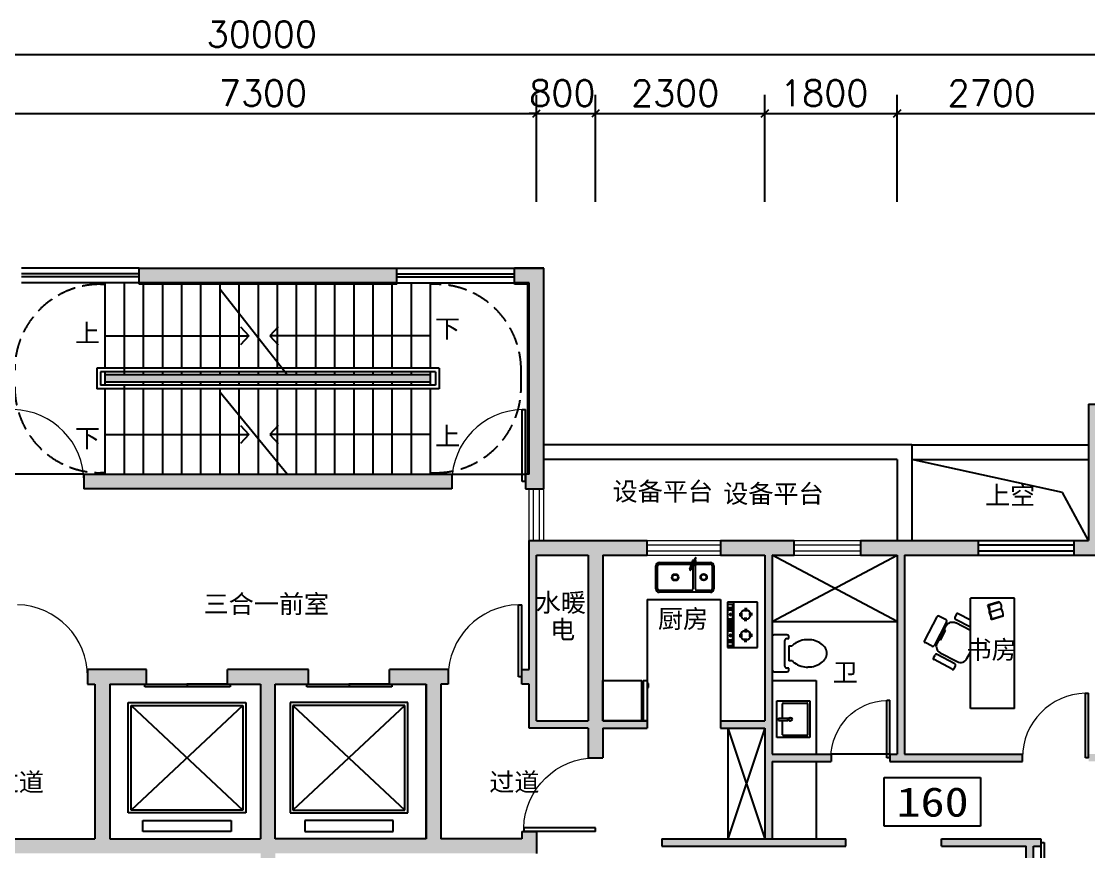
# Model space of a CAD drawing. Extents: x -1134706 to 1164706, y -1134256 to 18100.
# Drawn here: x 11650 to 26150, y 6825 to 18100 of the extents above; entities that cross this region are included whole.
import ezdxf
from ezdxf.enums import TextEntityAlignment as Align

# ---------------------------------------------------------------- set-up
doc = ezdxf.new("R2010")
doc.units = 0
doc.header["$LTSCALE"] = 100
doc.linetypes.add('DASH', pattern=[0.35, 0.25, -0.1])
for name, color, linetype in [('4m-line', 4, 'Continuous'), ('4win', 140, 'Continuous'), ('5fix', 153, 'Continuous'), ('5fur', 175, 'Continuous'), ('5s-line', 5, 'Continuous'), ('7text', 31, 'Continuous'), ('7text2', 7, 'Continuous'), ('A-ANNO-DIMS', 70, 'Continuous'), ('A-STRS', 4, 'Continuous'), ('A-WALL', 1, 'Continuous'), ('tc', 253, 'Continuous'), ('疏散范围线', 2, 'Continuous')]:
    doc.layers.add(name, color=color, linetype=linetype)
doc.styles.add('-黑体', font='simhei.ttf', dxfattribs={"width": 0.8})
doc.styles.add('9M-黑体', font='simhei.ttf')
doc.styles.add('GLA_T_A01_65_T3', font='ROMANS', dxfattribs={"bigfont": 'HZDX'})

msp = doc.modelspace()

# ---------------------------------------------------------------- hatches: boundary and pattern name
at = {"layer": 'tc'}
h = msp.add_hatch(color=256, dxfattribs=at)
h.dxf.hatch_style = 1
h.paths.add_polyline_path([(13250, 14750), (13250, 14550), (16750, 14550), (16750, 14750)])
h = msp.add_hatch(color=256, dxfattribs=at)
h.dxf.hatch_style = 1
h.paths.add_polyline_path([(18750, 14750), (18350, 14750), (18350, 14550), (18550, 14550), (18550, 11950), (18500, 11950), (18500, 11750), (18750, 11750)])
h = msp.add_hatch(color=256, dxfattribs=at)
h.dxf.hatch_style = 1
h.paths.add_polyline_path([(12790, 13300), (12790, 13200), (17210, 13200), (17210, 13300)])
h = msp.add_hatch(color=256, dxfattribs=at)
h.dxf.hatch_style = 1
h.paths.add_polyline_path([(26350, 12700), (26550, 12700), (26550, 12900), (26150, 12900), (26150, 11050), (25950, 11050), (25950, 10850), (26250, 10850), (26250, 8150), (26150, 8150), (26150, 8050), (26400, 8050), (26400, 8150), (26350, 8150), (26350, 10950)])
h = msp.add_hatch(color=256, dxfattribs=at)
h.dxf.hatch_style = 1
h.paths.add_polyline_path([(17500, 11750), (17500, 11950), (12500, 11950), (12500, 11750)])
h = msp.add_hatch(color=256, dxfattribs=at)
h.dxf.hatch_style = 1
h.paths.add_polyline_path([(20150, 11050), (18750, 11050), (18550, 11050), (18550, 9300), (18450, 9300), (18450, 9100), (18550, 9100), (18550, 8500), (19350, 8500), (19350, 8100), (19550, 8100), (19550, 8500), (20150, 8500), (20150, 8600), (19550, 8600), (19550, 10850), (20150, 10850)])
h.paths.add_polyline_path([(19350, 10850), (19350, 8600), (18650, 8600), (18650, 10850)], flags=16)
h = msp.add_hatch(color=256, dxfattribs=at)
h.dxf.hatch_style = 1
h.paths.add_polyline_path([(22150, 11050), (21950, 11050), (21150, 11050), (21150, 10850), (21750, 10850), (21750, 8600), (21150, 8600), (21150, 8500), (21750, 8500), (21750, 7000), (21850, 7000), (21850, 8050), (22650, 8050), (22650, 8150), (21850, 8150), (21850, 10850), (22150, 10850)])
h = msp.add_hatch(color=256, dxfattribs=at)
h.dxf.hatch_style = 1
h.paths.add_polyline_path([(23550, 11050), (23050, 11050), (23050, 10850), (23550, 10850), (23550, 8150), (23450, 8150), (23450, 8050), (25250, 8050), (25250, 8150), (23650, 8150), (23650, 10850), (24650, 10850), (24650, 11050)])
h = msp.add_hatch(color=256, dxfattribs=at)
h.dxf.hatch_style = 1
h.paths.add_polyline_path([(14900, 6800), (14900, 5200), (14900, 4900), (14900, 1100), (14150, 1100), (14150, 900), (15100, 900), (15850, 900), (15850, 1100), (15100, 1100), (15100, 4900), (15100, 5000), (15100, 6800), (17800, 6800), (18100, 6800), (18650, 6800), (18650, 7100), (18450, 7100), (18450, 7000), (17350, 7000), (17350, 9100), (17450, 9100), (17450, 9300), (16650, 9300), (16650, 9100), (17150, 9100), (17150, 7000), (15100, 7000), (15100, 9100), (15550, 9100), (15550, 9300), (14450, 9300), (14450, 9100), (14900, 9100), (14900, 7000), (12850, 7000), (12850, 9100), (13350, 9100), (13350, 9300), (12550, 9300), (12550, 9100), (12650, 9100), (12650, 7000), (11550, 7000), (11550, 7100), (11350, 7100), (11350, 6800), (11900, 6800), (13000, 6800)])
h = msp.add_hatch(color=256, dxfattribs=at)
h.dxf.hatch_style = 1
h.paths.add_polyline_path([(22850, 6900), (22850, 7000), (20350, 7000), (20350, 6900)])
h = msp.add_hatch(color=256, dxfattribs=at)
h.dxf.hatch_style = 1
h.paths.add_polyline_path([(25300, 2600), (24750, 2600), (24750, 2400), (25200, 2400), (25200, 1100), (24750, 1100), (24750, 900), (25400, 900), (26100, 900), (26100, 1100), (25400, 1100), (25400, 6900), (25500, 6900), (25500, 7000), (24150, 7000), (24150, 6900), (25300, 6900)])

# ---------------------------------------------------------------- linework, layer by layer
at = {"color": 0, "linetype": 'ByBlock'}
for p, q in [((18600, 16800), (18700, 16900)), ((18600, 16800), (18700, 16900)), ((19500, 16900), (19400, 16800)), ((19500, 16900), (19400, 16800)), ((21800, 16900), (21700, 16800)), ((21700, 16800), (21800, 16900)), ((23600, 16900), (23500, 16800)), ((23500, 16800), (23600, 16900))]:
    msp.add_line(p, q, dxfattribs=at)
for p, q in [((18455, 12827), (18500, 12827)), ((18455, 11850), (18455, 12827)), ((18500, 11850), (18500, 12827)), ((18500, 11850), (18455, 11850)), ((18405, 10177), (18450, 10177)), ((18405, 9200), (18405, 10177)), ((18450, 9200), (18450, 10177)), ((21850, 9743), (21850, 9293)), ((22050, 9768), (21879, 9768)), ((22050, 9718), (22079, 9718)), ((22079, 9718), (22079, 9743)), ((22021, 9343), (22021, 9693)), ((22079, 9618), (22079, 9418)), ((22079, 9618), (22120, 9618)), ((22079, 9318), (22050, 9318)), ((22120, 9418), (22079, 9418)), ((22079, 9293), (22079, 9318)), ((18450, 9200), (18405, 9200)), ((21879, 9268), (22050, 9268)), ((26105, 8977), (26150, 8977)), ((26105, 8100), (26105, 8977)), ((26150, 8100), (26150, 8977)), ((26150, 8100), (26105, 8100)), ((18475, 7150), (18475, 7100)), ((19450, 7150), (18475, 7150)), ((18475, 7150), (18475, 7100)), ((19450, 7150), (18475, 7150)), ((19450, 7100), (19450, 7150)), ((19450, 7100), (19450, 7150)), ((19450, 7100), (18475, 7100)), ((19450, 7100), (18475, 7100)), ((25500, 6950), (25545, 6950)), ((25500, 6950), (25500, 6072)), ((25545, 6950), (25545, 6072))]:
    msp.add_line(p, q)
at = {"extrusion": (0, 0, -1)}
for p, q in [((23410, 8880), (23450, 8880)), ((23410, 8100), (23410, 8880)), ((23450, 8100), (23450, 8880)), ((23450, 8100), (23410, 8100))]:
    msp.add_line(p, q, dxfattribs=at)
at = {"lineweight": 13}
for centre, radius, start, end in [((11522, 11850), 978, 0, 88.5307), ((18477, 11850), 978, 91.4693, 180), ((11572, 9200), 978, 0, 88.5307), ((18427, 9200), 978, 91.4693, 180), ((26127, 8100), 877, 91.4693, 180), ((25522, 6950), 877, 271.4693, 0)]:
    msp.add_arc(centre, radius, start, end, dxfattribs=at)
at = {"lineweight": 13, "extrusion": (0, 0, -1)}
msp.add_arc((-23430, 8100), 780, 0, 88.5307, dxfattribs=at)
for centre, major_axis, start_param, end_param in [((21879, 9743), (28.6, 0), 1.570796, 3.141593), ((22050, 9693), (28.6, 0), 1.570796, 3.141593), ((22050, 9743), (-28.6, 0), 3.141593, 4.712389), ((22293, 9501), (219, 0), 2.258941, 2.483103), ((22319, 9473), (260, 0), 1.899051, 2.258941), ((22336, 9430), (-312, 0), -1.570796, -1.242542), ((22336, 9430), (312, 0), 1.242542, 1.570796), ((22352, 9473), (-260, 0), 4.024244, 4.384135), ((22378, 9501), (-219, 0), 3.608254, 4.024244), ((22418, 9518), (-175, 0), 3.141593, 3.608254), ((22378, 9536), (-219, 0), 2.258941, 2.674931), ((22418, 9518), (175, 0), -0.466662, 0), ((21879, 9293), (-28.6, 0), 0, 1.570796), ((22050, 9343), (-28.6, 0), 0, 1.570796), ((22050, 9293), (28.6, 0), 4.712389, 6.283185), ((22293, 9536), (-219, 0), 0.65849, 0.882651), ((22335, 9580), (-285, 0), 0.882651, 1.242542), ((22320, 9541), (239, 0), 4.384135, 4.778232), ((22336, 9606), (312, 0), 4.712389, 5.040643), ((22352, 9563), (-260, 0), 1.899051, 2.258941)]:
    msp.add_ellipse(centre, major_axis=major_axis, ratio=0.875, start_param=start_param, end_param=end_param)
msp.add_ellipse((19450, 7125), major_axis=(-689, 689), ratio=1, start_param=5.523431, end_param=7.068583, dxfattribs=at)
msp.add_ellipse((19450, 7125), major_axis=(-689, 689), ratio=1, start_param=5.523431, end_param=7.068583, dxfattribs=at)
at = {"layer": '4m-line'}
for p, q in [((23750, 12350), (18750, 12350)), ((23750, 12350), (23750, 11050)), ((23750, 12350), (26150, 12350)), ((23550, 12150), (18750, 12150)), ((23550, 12150), (23550, 11050)), ((23750, 12150), (26150, 12150)), ((25795, 11704), (23750, 12150)), ((12500, 11950), (11500, 11950)), ((17500, 11950), (18500, 11950)), ((26150, 11050), (25795, 11704)), ((13350, 9100), (13900, 9100)), ((14450, 9100), (13900, 9100)), ((15550, 9100), (16100, 9100)), ((16650, 9100), (16100, 9100)), ((23450, 8150), (22650, 8150))]:
    msp.add_line(p, q, dxfattribs=at)
at = {"layer": '4win'}
for p, q in [((13250, 14750), (11650, 14750)), ((13250, 14670), (11650, 14670)), ((16750, 14750), (18350, 14750)), ((16750, 14670), (18350, 14670)), ((13250, 14630), (11650, 14630)), ((13250, 14550), (11650, 14550)), ((16750, 14630), (18350, 14630)), ((16750, 14550), (18350, 14550)), ((24650, 11050), (25950, 11050)), ((24650, 10990), (25950, 10990)), ((24650, 10910), (25950, 10910)), ((24650, 10850), (25950, 10850)), ((13329, 9100), (14485, 9100)), ((13329, 9063), (13329, 9100)), ((14485, 9063), (13329, 9063)), ((13907, 9063), (13907, 9100)), ((14485, 9100), (14485, 9063)), ((15529, 9100), (16685, 9100)), ((15529, 9063), (15529, 9100)), ((16685, 9063), (15529, 9063)), ((16107, 9063), (16107, 9100)), ((16685, 9100), (16685, 9063))]:
    msp.add_line(p, q, dxfattribs=at)
at = {"layer": '4win', "lineweight": 13}
for p, q in [((18550, 11050), (18550, 11750)), ((18610, 11050), (18610, 11750)), ((18690, 11050), (18690, 11750)), ((18750, 11050), (18750, 11750)), ((20150, 11050), (21150, 11050)), ((20150, 11050), (21150, 11050)), ((22150, 11050), (23050, 11050)), ((20150, 10990), (21150, 10990)), ((20150, 10990), (21150, 10990)), ((20150, 10910), (21150, 10910)), ((20150, 10910), (21150, 10910)), ((22150, 10990), (23050, 10990)), ((22150, 10910), (23050, 10910)), ((20150, 10850), (21150, 10850)), ((20150, 10850), (21150, 10850)), ((22150, 10850), (23050, 10850))]:
    msp.add_line(p, q, dxfattribs=at)
at = {"layer": '5fix', "ltscale": 20}
for p, q in [((20316, 10751), (20769, 10751)), ((20316, 10751), (20769, 10751)), ((20746, 10706), (20770, 10756)), ((20746, 10706), (20770, 10756)), ((20749, 10705), (20772, 10754)), ((20749, 10705), (20772, 10754)), ((20758, 10717), (20768, 10737)), ((20758, 10717), (20768, 10737)), ((20791, 10744), (20768, 10696)), ((20791, 10744), (20768, 10696)), ((20794, 10745), (20771, 10695)), ((20794, 10745), (20771, 10695)), ((20797, 10788), (20808, 10813)), ((20797, 10788), (20808, 10813)), ((20799, 10751), (21014, 10751)), ((20799, 10751), (21014, 10751)), ((20802, 10786), (20813, 10811)), ((20802, 10786), (20813, 10811)), ((20271, 10392), (20271, 10706)), ((20271, 10392), (20271, 10706)), ((20293, 10392), (20293, 10706)), ((20293, 10392), (20293, 10706)), ((20316, 10729), (20750, 10729)), ((20316, 10729), (20750, 10729)), ((20730, 10660), (20746, 10695)), ((20730, 10660), (20746, 10695)), ((20762, 10688), (20746, 10652)), ((20762, 10688), (20746, 10652)), ((20748, 10699), (20757, 10719)), ((20748, 10699), (20757, 10719)), ((20764, 10691), (20774, 10711)), ((20774, 10711), (20764, 10691)), ((20764, 10691), (20774, 10711)), ((20774, 10711), (20764, 10691)), ((20774, 10706), (20774, 10392)), ((20774, 10706), (20774, 10392)), ((20808, 10392), (20808, 10706)), ((20808, 10392), (20808, 10706)), ((20831, 10729), (21014, 10729)), ((20831, 10729), (21014, 10729)), ((21037, 10706), (21037, 10392)), ((21037, 10706), (21037, 10392)), ((21059, 10706), (21059, 10392)), ((21059, 10706), (21059, 10392)), ((20750, 10369), (20316, 10369)), ((20750, 10369), (20316, 10369)), ((21014, 10347), (20316, 10347)), ((21014, 10347), (20316, 10347)), ((21014, 10369), (20831, 10369)), ((21014, 10369), (20831, 10369))]:
    msp.add_line(p, q, dxfattribs=at)
at = {"layer": '5fix'}
for p, q in [((23550, 9950), (21850, 10850)), ((21850, 9950), (23550, 10850)), ((20150, 10250), (21150, 10250)), ((20150, 10250), (20150, 8600)), ((20150, 10250), (21150, 10250)), ((20150, 10250), (20150, 8600)), ((21150, 10250), (21150, 8600)), ((21245, 10211), (21245, 9595)), ((21650, 10211), (21245, 10211)), ((21245, 10187), (21313, 10187)), ((21271, 10151), (21271, 10095)), ((21283, 10151), (21283, 10095)), ((21294, 10151), (21294, 10095)), ((21313, 10187), (21313, 9620)), ((21326, 10211), (21326, 9595)), ((21650, 9595), (21650, 10211)), ((21266, 10042), (21266, 10049)), ((21266, 10049), (21298, 10049)), ((21298, 10042), (21266, 10042)), ((21274, 10050), (21272, 10050)), ((21274, 10040), (21272, 10040)), ((21273, 10052), (21273, 10049)), ((21273, 10042), (21273, 10039)), ((21280, 10055), (21277, 10055)), ((21280, 10035), (21277, 10035)), ((21278, 10057), (21278, 10054)), ((21278, 10036), (21278, 10034)), ((21285, 10050), (21282, 10050)), ((21285, 10040), (21282, 10040)), ((21283, 10052), (21283, 10049)), ((21283, 10042), (21283, 10039)), ((21290, 10055), (21287, 10055)), ((21290, 10035), (21287, 10035)), ((21288, 10057), (21288, 10054)), ((21288, 10036), (21288, 10034)), ((21294, 10050), (21292, 10050)), ((21294, 10040), (21292, 10040)), ((21293, 10052), (21293, 10049)), ((21293, 10042), (21293, 10039)), ((21298, 10049), (21298, 10042)), ((21400, 10053), (21448, 10053)), ((21400, 10037), (21448, 10037)), ((21482, 10136), (21482, 10087)), ((21498, 10136), (21498, 10087)), ((21581, 10053), (21533, 10053)), ((21581, 10041), (21533, 10041)), ((21271, 9996), (21271, 9810)), ((21283, 9996), (21283, 9810)), ((21294, 9996), (21294, 9810)), ((21482, 9955), (21482, 10003)), ((21498, 9955), (21498, 10003)), ((21850, 9950), (23550, 9950)), ((21298, 9765), (21266, 9765)), ((21266, 9765), (21266, 9757)), ((21266, 9757), (21298, 9757)), ((21274, 9767), (21272, 9767)), ((21274, 9757), (21272, 9757)), ((21273, 9768), (21273, 9766)), ((21273, 9757), (21273, 9755)), ((21280, 9772), (21277, 9772)), ((21280, 9752), (21277, 9752)), ((21278, 9773), (21278, 9771)), ((21278, 9753), (21278, 9750)), ((21285, 9767), (21282, 9767)), ((21285, 9757), (21282, 9757)), ((21283, 9768), (21283, 9766)), ((21283, 9757), (21283, 9755)), ((21289, 9772), (21287, 9772)), ((21290, 9752), (21287, 9752)), ((21288, 9772), (21288, 9771)), ((21288, 9753), (21288, 9750)), ((21294, 9767), (21292, 9767)), ((21295, 9757), (21292, 9757)), ((21293, 9768), (21293, 9766)), ((21293, 9757), (21293, 9755)), ((21298, 9757), (21298, 9765)), ((21400, 9769), (21448, 9769)), ((21400, 9753), (21448, 9753)), ((21482, 9852), (21482, 9803)), ((21482, 9670), (21482, 9719)), ((21498, 9852), (21498, 9803)), ((21498, 9670), (21498, 9719)), ((21581, 9769), (21533, 9769)), ((21581, 9753), (21533, 9753)), ((21313, 9620), (21245, 9620)), ((21245, 9595), (21650, 9595)), ((21271, 9656), (21271, 9712)), ((21283, 9656), (21283, 9712)), ((21294, 9656), (21294, 9712)), ((19550, 8600), (19550, 9150)), ((19550, 9150), (20080, 9150)), ((19550, 8600), (19550, 9150)), ((19550, 9150), (20080, 9150)), ((20080, 9136), (20080, 9150)), ((20080, 9136), (20080, 9150)), ((20080, 8613), (20080, 9136)), ((20080, 9136), (20100, 9136)), ((20080, 8613), (20080, 9136)), ((20080, 9136), (20100, 9136)), ((20100, 9150), (20150, 9150)), ((20100, 9150), (20100, 9136)), ((20100, 9150), (20150, 9150)), ((20100, 9150), (20100, 9136)), ((20100, 9136), (20100, 8613)), ((20100, 9136), (20100, 8613)), ((20150, 9150), (20150, 8600)), ((20150, 9150), (20150, 8600)), ((21850, 9150), (22450, 9150)), ((22450, 9150), (22450, 8150)), ((20150, 9109), (20150, 9055)), ((20169, 9109), (20150, 9109)), ((20150, 9109), (20150, 9055)), ((20169, 9109), (20150, 9109)), ((20150, 9055), (20169, 9055)), ((20150, 9055), (20169, 9055)), ((20169, 9055), (20169, 9109)), ((20169, 9055), (20169, 9109)), ((13100, 8850), (14700, 8850)), ((13100, 7350), (13100, 8850)), ((14700, 8850), (14700, 7350)), ((16900, 8850), (15300, 8850)), ((15300, 8850), (15300, 7350)), ((16900, 7350), (16900, 8850)), ((13140, 8810), (14660, 7390)), ((14660, 8810), (13140, 7390)), ((13140, 8810), (14660, 8810)), ((13140, 7390), (13140, 8810)), ((14660, 8810), (14660, 7390)), ((16860, 8810), (15340, 7390)), ((15340, 8810), (16860, 7390)), ((16860, 8810), (15340, 8810)), ((15340, 8810), (15340, 7390)), ((16860, 7390), (16860, 8810)), ((20080, 8600), (19550, 8600)), ((20080, 8600), (19550, 8600)), ((20080, 8613), (20100, 8613)), ((20080, 8613), (20080, 8600)), ((20080, 8613), (20100, 8613)), ((20080, 8613), (20080, 8600)), ((20100, 8613), (20100, 8600)), ((20100, 8613), (20100, 8600)), ((20150, 8600), (20100, 8600)), ((20150, 8600), (20100, 8600)), ((14700, 7350), (13100, 7350)), ((14660, 7390), (13140, 7390)), ((13300, 7250), (14500, 7250)), ((13300, 7100), (13300, 7250)), ((14500, 7250), (14500, 7100)), ((15300, 7350), (16900, 7350)), ((15340, 7390), (16860, 7390)), ((16700, 7250), (15500, 7250)), ((15500, 7250), (15500, 7100)), ((16700, 7100), (16700, 7250)), ((14500, 7100), (13300, 7100)), ((15500, 7100), (16700, 7100))]:
    msp.add_line(p, q, dxfattribs=at)
at = {"layer": '5fix', "ltscale": 2}
for p, q in [((21912, 8373), (21912, 8873)), ((21912, 8873), (22362, 8873)), ((22362, 8873), (22362, 8373)), ((21992, 8638), (21992, 8833)), ((22002, 8843), (22322, 8843)), ((22332, 8833), (22332, 8413)), ((21937, 8607), (21937, 8638)), ((21937, 8638), (22065, 8638)), ((21937, 8607), (22065, 8607)), ((21992, 8413), (21992, 8607)), ((22362, 8373), (21912, 8373)), ((22322, 8403), (22002, 8403))]:
    msp.add_line(p, q, dxfattribs=at)
at = {"layer": '5fix', "ltscale": 20}
for centre, radius in [((20790, 10767), 22.5), ((20790, 10767), 22.5), ((20790, 10767), 10.2), ((20790, 10767), 10.2), ((20532, 10550), 45), ((20532, 10550), 45), ((20532, 10550), 36), ((20532, 10550), 36), ((20920, 10551), 45), ((20920, 10551), 45), ((20920, 10551), 36), ((20920, 10551), 36)]:
    msp.add_circle(centre, radius, dxfattribs=at)
at = {"layer": '5fix'}
for centre in [(21490, 10045), (21490, 9761)]:
    msp.add_circle(centre, 66.4, dxfattribs=at)
at = {"layer": '5fix', "ltscale": 2}
for radius in [25, 20]:
    msp.add_circle((22097, 8623), radius, dxfattribs=at)
at = {"layer": '5fix', "ltscale": 20}
for centre, radius, start, end in [((20316, 10706), 45, 90, 180), ((20316, 10706), 45, 90, 180), ((20804, 10797), 2.7, 154.9151, 334.9151), ((20804, 10797), 2.7, 154.9151, 334.9151), ((20811, 10812), 2.7, 334.9151, 154.9151), ((20811, 10812), 2.7, 334.9151, 154.9151), ((21014, 10706), 45, 0, 90), ((21014, 10706), 45, 0, 90), ((20316, 10706), 23.4, 90, 180), ((20316, 10706), 23.4, 90, 180), ((20738, 10656), 9, 154.9151, 334.9151), ((20738, 10656), 9, 154.9151, 334.9151), ((20759, 10700), 13.5, 154.9151, 334.9151), ((20759, 10700), 13.5, 154.9151, 334.9151), ((20759, 10700), 10.8, 154.9151, 334.9151), ((20759, 10700), 10.8, 154.9151, 334.9151), ((20750, 10706), 23.4, 68.2717, 90), ((20750, 10706), 23.4, 68.2717, 90), ((20768, 10720), 10.8, 154.9151, 334.9151), ((20768, 10720), 10.8, 154.9151, 334.9151), ((20750, 10706), 23.4, 0, 0.1774), ((20750, 10706), 23.4, 0, 0.1774), ((20831, 10706), 23.4, 90, 180), ((20831, 10706), 23.4, 90, 180), ((21014, 10706), 23.4, 0, 90), ((21014, 10706), 23.4, 0, 90), ((20316, 10392), 45, 180, 270), ((20316, 10392), 45, 180, 270), ((20316, 10392), 23.4, 180, 270), ((20316, 10392), 23.4, 180, 270), ((20750, 10392), 23.4, 270, 0), ((20750, 10392), 23.4, 270, 0), ((20831, 10392), 23.4, 180, 270), ((20831, 10392), 23.4, 180, 270), ((21014, 10392), 45, 270, 0), ((21014, 10392), 23.4, 270, 0), ((21014, 10392), 45, 270, 0), ((21014, 10392), 23.4, 270, 0)]:
    msp.add_arc(centre, radius, start, end, dxfattribs=at)
at = {"layer": '5fix'}
for centre, start, end in [((21282, 10045), 15.9261, 164.0739), ((21282, 10045), 196.0277, 343.9723), ((21282, 9761), 16.0277, 163.9723), ((21282, 9761), 195.9261, 344.0739)]:
    msp.add_arc(centre, 13, start, end, dxfattribs=at)
at = {"layer": '5fix', "ltscale": 2}
for centre, start, end in [((22002, 8833), 90, 180), ((22322, 8833), 0, 90), ((22002, 8413), 180, 270), ((22322, 8413), 270, 0)]:
    msp.add_arc(centre, 10, start, end, dxfattribs=at)
at = {"layer": '5fix', "ltscale": 2, "extrusion": (0, 0, -1)}
for centre, start_param, end_param in [((22054, 8623), 3.141593, 6.283185), ((22054, 8623), 3.141593, 6.283185), ((22056, 8623), 3.141593, 6.283185), ((22056, 8623), 3.141593, 6.283185), ((22065, 8623), 3.141593, 4.712387), ((22065, 8623), 3.141593, 6.283185), ((22065, 8623), -1.570794, 0)]:
    msp.add_ellipse(centre, major_axis=(0, -15.3), ratio=0.448066, start_param=start_param, end_param=end_param, dxfattribs=at)
at = {"layer": '5fur'}
for p, q in [((24543, 8769), (24543, 10269)), ((25143, 10269), (24543, 10269)), ((24933, 10216), (24780, 10172)), ((24935, 10215), (24783, 10170)), ((24937, 10213), (24787, 10169)), ((24939, 10212), (24789, 10168)), ((24941, 10210), (24792, 10167)), ((25143, 8769), (25143, 10269)), ((24089, 10015), (23919, 9691)), ((24212, 9973), (24116, 10023)), ((24350, 10047), (24334, 10005)), ((24543, 9968), (24376, 10055)), ((24961, 10121), (24802, 10074)), ((24825, 9977), (24990, 10025)), ((24827, 9979), (24990, 10027)), ((24829, 9982), (24990, 10029)), ((24831, 9985), (24990, 10031)), ((24220, 9946), (24049, 9622)), ((24187, 9841), (24217, 9899)), ((24543, 9873), (24342, 9979)), ((24543, 9829), (24346, 9932)), ((24825, 9977), (24831, 9985)), ((24138, 9698), (24100, 9718)), ((24184, 9843), (24114, 9711)), ((24193, 9838), (24123, 9706)), ((24130, 9702), (24200, 9834)), ((24138, 9698), (24207, 9830)), ((24207, 9830), (24169, 9850)), ((24023, 9614), (23927, 9664)), ((24118, 9709), (24087, 9651)), ((24040, 9458), (24065, 9495)), ((24298, 9301), (24049, 9432)), ((24333, 9377), (24092, 9503)), ((24132, 9526), (24364, 9405)), ((24497, 9446), (24543, 9533)), ((24324, 9309), (24341, 9350)), ((25143, 8769), (24543, 8769)), ((21250, 8500), (21250, 7000)), ((21250, 8500), (21750, 7000)), ((21750, 8500), (21250, 7000)), ((22450, 8050), (22450, 7000))]:
    msp.add_line(p, q, dxfattribs=at)
for centre, radius, start, end in [((24599, 10079), 203, 358.4863, 27.0615), ((24600, 10084), 202, 357.1563, 25.3245), ((24608, 10091), 195, 354.9816, 23.6197), ((24640, 10100), 165, 350.8971, 24.4201), ((24675, 10108), 132, 345.2171, 26.7555), ((24887, 10151), 80.1, 337.7383, 54.8952), ((24705, 9996), 125, 353.6295, 38.8292), ((24696, 9995), 132, 353.0332, 36.475), ((24677, 9993), 149, 353.7177, 32.9212), ((24708, 9994), 123, 355.47, 40.174), ((24867, 10041), 123, 352.4596, 40.174)]:
    msp.add_arc(centre, radius, start, end, dxfattribs=at)
for centre, major_axis, start_param, end_param in [((24107, 10006), (13.9, 13.9), 0.301488, 1.872285), ((24351, 9996), (-13.9, 13.9), 0.301488, 1.872285), ((24367, 10038), (13.9, 13.9), 0.301488, 1.872285), ((24203, 9956), (13.9, 13.9), 5.013877, 6.584674), ((23936, 9682), (-13.9, 13.9), 0.301488, 1.872285), ((24032, 9631), (-13.9, 13.9), 1.872285, 3.443081), ((24178, 9613), (-69.5, 69.5), 0.389795, 1.872285), ((24058, 9449), (-13.9, 13.9), 0.301488, 1.872285), ((24083, 9486), (13.9, 13.9), 0.301488, 1.872285), ((24410, 9492), (-69.5, 69.5), 1.872285, 3.443081), ((24307, 9318), (13.9, 13.9), 3.443081, 5.013877), ((24323, 9359), (-13.9, 13.9), 3.443081, 5.013877)]:
    msp.add_ellipse(centre, major_axis=major_axis, ratio=1, start_param=start_param, end_param=end_param, dxfattribs=at)
at = {"layer": '5fur', "extrusion": (0, 0, -1)}
msp.add_ellipse((24300, 9845), major_axis=(69.5, 69.5), ratio=1, start_param=4.499208, end_param=5.981697, dxfattribs=at)
at = {"layer": '5s-line'}
for p, q in [((13250, 14530), (13250, 14550)), ((16750, 14530), (13250, 14530)), ((16750, 14530), (16750, 14550)), ((18350, 14530), (18350, 14550)), ((18530, 14530), (18350, 14530)), ((18530, 11970), (18530, 14530))]:
    msp.add_line(p, q, dxfattribs=at)
at = {"layer": '7text2'}
for p, q in [((23370, 7172), (23370, 7830)), ((23370, 7830), (24681, 7830)), ((24681, 7830), (24681, 7172)), ((24681, 7172), (23370, 7172))]:
    msp.add_line(p, q, dxfattribs=at)
at = {"layer": 'A-ANNO-DIMS'}
for p, q in [((0, 17650), (30000, 17650)), ((18650, 15650), (18650, 17100)), ((18650, 15650), (18650, 17100)), ((19450, 15650), (19450, 17100)), ((19450, 15650), (19450, 17100)), ((21750, 15650), (21750, 17100)), ((21750, 15650), (21750, 17100)), ((23550, 15650), (23550, 17100)), ((23550, 15650), (23550, 17100)), ((11350, 16850), (18650, 16850)), ((18650, 16850), (18550, 16850)), ((18650, 16850), (19450, 16850)), ((19450, 16850), (21750, 16850)), ((19450, 16850), (19550, 16850)), ((21750, 16850), (23550, 16850)), ((23550, 16850), (26250, 16850))]:
    msp.add_line(p, q, dxfattribs=at)
at = {"layer": 'A-STRS'}
for p, q in [((12790, 13390), (12790, 14550)), ((13050, 13300), (13050, 14550)), ((13310, 13390), (13310, 14550)), ((13570, 13390), (13570, 14550)), ((13830, 13390), (13830, 14550)), ((14090, 13390), (14090, 14550)), ((14350, 13390), (14350, 14550)), ((14610, 13390), (14610, 14550)), ((14870, 13390), (14870, 14550)), ((15130, 13390), (15130, 14550)), ((15390, 13390), (15390, 14550)), ((15650, 13390), (15650, 14550)), ((15910, 13390), (15910, 14550)), ((16170, 13390), (16170, 14550)), ((16430, 13390), (16430, 14550)), ((16690, 13390), (16690, 14550)), ((16950, 13390), (16950, 14550)), ((17210, 13390), (17210, 14550)), ((15260, 13300), (14350, 14460)), ((14628, 13950), (14740, 13828)), ((15138, 13950), (15026, 13828)), ((12790, 13828), (14740, 13828)), ((14740, 13828), (14628, 13706)), ((17210, 13828), (15026, 13828)), ((15026, 13828), (15138, 13706)), ((17325, 13390), (12675, 13390)), ((12675, 13390), (12675, 13110)), ((17275, 13340), (12725, 13340)), ((12725, 13340), (12725, 13160)), ((12790, 13300), (12790, 13340)), ((13310, 13300), (13310, 13340)), ((13570, 13300), (13570, 13340)), ((13830, 13300), (13830, 13340)), ((14090, 13300), (14090, 13340)), ((14350, 13300), (14350, 13340)), ((14610, 13300), (14610, 13340)), ((14870, 13300), (14870, 13340)), ((15130, 13300), (15130, 13340)), ((15390, 13300), (15390, 13340)), ((15650, 13300), (15650, 13340)), ((15910, 13300), (15910, 13340)), ((16170, 13300), (16170, 13340)), ((16430, 13300), (16430, 13340)), ((16690, 13300), (16690, 13340)), ((16950, 13300), (16950, 13340)), ((17210, 13300), (17210, 13340)), ((17275, 13340), (17275, 13160)), ((17325, 13390), (17325, 13110)), ((12790, 13160), (12790, 13200)), ((13310, 13160), (13310, 13200)), ((13570, 13160), (13570, 13200)), ((13830, 13160), (13830, 13200)), ((14090, 13160), (14090, 13200)), ((14350, 13160), (14350, 13200)), ((14610, 13160), (14610, 13200)), ((14870, 13160), (14870, 13200)), ((15130, 13160), (15130, 13200)), ((15390, 13160), (15390, 13200)), ((15650, 13160), (15650, 13200)), ((15910, 13160), (15910, 13200)), ((16170, 13160), (16170, 13200)), ((16430, 13160), (16430, 13200)), ((16690, 13160), (16690, 13200)), ((16950, 13160), (16950, 13200)), ((17210, 13160), (17210, 13200)), ((17325, 13110), (12675, 13110)), ((17275, 13160), (12725, 13160)), ((12790, 11950), (12790, 13110)), ((13050, 11950), (13050, 13150)), ((13310, 11950), (13310, 13110)), ((13570, 11950), (13570, 13110)), ((13830, 11950), (13830, 13110)), ((14090, 11950), (14090, 13110)), ((14350, 11950), (14350, 13110)), ((15260, 11950), (14350, 13060)), ((14610, 11950), (14610, 13110)), ((14870, 11950), (14870, 13110)), ((15130, 11950), (15130, 13110)), ((15390, 11950), (15390, 13110)), ((15650, 11950), (15650, 13110)), ((15910, 11950), (15910, 13110)), ((16170, 11950), (16170, 13110)), ((16430, 11950), (16430, 13110)), ((16690, 11950), (16690, 13110)), ((16950, 11950), (16950, 13110)), ((17210, 11950), (17210, 13110)), ((12790, 12490), (14740, 12490)), ((14628, 12612), (14740, 12490)), ((14740, 12490), (14628, 12368)), ((15138, 12612), (15026, 12490)), ((17210, 12490), (15026, 12490)), ((15026, 12490), (15138, 12368))]:
    msp.add_line(p, q, dxfattribs=at)
at = {"layer": 'A-WALL'}
for p, q in [((13250, 14750), (16750, 14750)), ((13250, 14550), (13250, 14750)), ((16750, 14550), (16750, 14750)), ((18350, 14750), (18750, 14750)), ((18350, 14550), (18350, 14750)), ((18750, 14750), (18350, 14750)), ((18750, 11750), (18750, 14750)), ((16750, 14550), (13250, 14550)), ((18550, 14550), (18350, 14550)), ((18550, 11950), (18550, 14550)), ((17210, 13300), (12790, 13300)), ((12790, 13200), (12790, 13300)), ((17210, 13200), (12790, 13200)), ((17210, 13200), (17210, 13300)), ((26150, 12900), (26150, 11050)), ((26150, 12900), (26550, 12900)), ((12500, 11950), (17500, 11950)), ((12500, 11950), (12500, 11750)), ((12650, 11950), (14900, 11950)), ((17500, 11950), (17500, 11750)), ((18550, 11950), (18500, 11950)), ((18500, 11950), (18500, 11750)), ((17500, 11750), (12500, 11750)), ((18500, 11750), (18750, 11750)), ((18550, 9300), (18550, 11050)), ((18550, 11050), (18750, 11050)), ((18750, 11050), (20150, 11050)), ((20150, 10850), (20150, 11050)), ((20150, 10850), (20150, 11050)), ((21150, 11050), (21950, 11050)), ((21150, 11050), (21150, 10850)), ((21950, 11050), (22150, 11050)), ((22150, 10850), (22150, 11050)), ((23050, 11050), (23550, 11050)), ((23050, 11050), (23050, 10850)), ((23550, 11050), (24650, 11050)), ((24650, 11050), (24650, 10850)), ((25950, 11050), (25950, 10850)), ((25950, 11050), (26150, 11050)), ((18650, 8600), (18650, 10850)), ((18650, 10850), (19350, 10850)), ((19350, 10850), (19350, 8600)), ((19550, 10850), (20150, 10850)), ((19550, 10850), (19550, 8600)), ((21150, 10850), (21750, 10850)), ((21750, 10850), (21750, 8600)), ((21850, 10850), (21850, 8150)), ((21850, 10850), (22150, 10850)), ((23050, 10850), (23550, 10850)), ((23550, 10850), (23550, 8150)), ((23650, 10850), (24650, 10850)), ((23650, 10850), (23650, 8150)), ((25950, 10850), (26250, 10850)), ((13350, 9300), (12550, 9300)), ((12550, 9300), (12550, 9100)), ((13350, 9100), (13350, 9300)), ((15550, 9300), (14450, 9300)), ((14450, 9100), (14450, 9300)), ((15550, 9100), (15550, 9300)), ((17450, 9300), (16650, 9300)), ((16650, 9100), (16650, 9300)), ((17450, 9300), (17450, 9100)), ((18450, 9300), (18550, 9300)), ((18450, 9100), (18450, 9300)), ((18450, 9300), (18550, 9300)), ((18450, 9100), (18450, 9300)), ((12550, 9100), (12650, 9100)), ((12650, 9100), (12650, 7000)), ((12850, 9100), (12850, 7000)), ((12850, 9100), (13350, 9100)), ((14450, 9100), (14900, 9100)), ((14900, 9100), (14900, 7000)), ((15100, 7000), (15100, 9100)), ((15100, 9100), (15550, 9100)), ((16650, 9100), (17150, 9100)), ((17150, 9100), (17150, 7000)), ((17150, 7000), (17150, 9100)), ((17350, 9100), (17350, 7000)), ((17450, 9100), (17350, 9100)), ((18550, 9100), (18450, 9100)), ((18550, 9100), (18450, 9100)), ((18550, 8500), (18550, 9100)), ((18550, 8500), (18550, 9100)), ((18650, 8600), (19350, 8600)), ((18650, 8600), (19350, 8600)), ((19550, 8600), (20150, 8600)), ((19550, 8600), (20150, 8600)), ((20150, 8600), (20150, 8500)), ((20150, 8600), (20150, 8500)), ((21150, 8600), (21750, 8600)), ((21150, 8600), (21150, 8500)), ((19350, 8500), (18550, 8500)), ((19350, 8500), (18550, 8500)), ((19350, 8500), (19350, 8100)), ((19350, 8500), (19350, 8100)), ((19550, 8500), (20150, 8500)), ((19550, 8500), (19550, 8100)), ((19550, 8500), (20150, 8500)), ((19550, 8500), (19550, 8100)), ((21150, 8500), (21750, 8500)), ((21750, 8500), (21750, 8150)), ((21750, 8500), (21750, 7000)), ((21850, 8150), (22650, 8150)), ((22650, 8150), (22650, 8050)), ((23450, 8150), (23550, 8150)), ((23450, 8150), (23450, 8050)), ((23650, 8150), (25250, 8150)), ((25250, 8050), (25250, 8150)), ((19350, 8100), (19550, 8100)), ((19350, 8100), (19550, 8100)), ((21850, 8050), (21850, 7000)), ((21850, 8050), (22650, 8050)), ((23450, 8050), (25250, 8050)), ((11550, 7000), (12650, 7000)), ((12850, 7000), (14900, 7000)), ((17150, 7000), (15100, 7000)), ((17150, 7000), (15100, 7000)), ((18450, 7000), (17350, 7000)), ((18450, 7100), (18450, 7000)), ((18450, 7100), (18650, 7100)), ((18650, 7100), (18650, 6800)), ((20350, 7000), (20850, 7000)), ((20350, 7000), (22850, 7000)), ((20350, 7000), (20350, 6900)), ((22850, 6900), (22850, 7000)), ((24150, 6900), (24150, 7000)), ((24150, 7000), (25500, 7000)), ((25500, 7000), (25500, 6900)), ((20350, 6900), (22850, 6900)), ((24150, 6900), (25300, 6900)), ((25300, 2600), (25300, 6900)), ((25400, 1100), (25400, 6900)), ((25400, 6900), (25500, 6900))]:
    msp.add_line(p, q, dxfattribs=at)
at = {"layer": '疏散范围线', "linetype": 'DASH', "ltscale": 10}
for p, q in [((12725, 14530), (12790, 14530)), ((17275, 14530), (17210, 14530)), ((18440, 13135), (18440, 13365)), ((12790, 11970), (12725, 11970)), ((17210, 11970), (17275, 11970))]:
    msp.add_line(p, q, dxfattribs=at)
for centre, start, end in [((12725, 13365), 90, 180), ((17275, 13365), 360, 90), ((12725, 13135), 180, 270), ((17275, 13135), 270, 0)]:
    msp.add_arc(centre, 1165, start, end, dxfattribs=at)

# ---------------------------------------------------------------- texts
at = {"layer": '7text', "style": '9M-黑体'}
for s, rotation, p in [('上', 0, (12549, 13877)), ('下', 0, (17441, 13920)), ('上', 0, (17441, 12477)), ('下', 0, (12549, 12433)), ('厨房', 360, (20639, 9992)), ('厨房', 360, (20639, 9992)), ('书房', 0, (24831, 9573))]:
    msp.add_text(s, height=250, rotation=rotation, dxfattribs=at).set_placement(p, align=Align.MIDDLE)
for s, rotation, p in [('设备平台', 360, (19683, 11592)), ('设备平台', 360, (21186, 11561)), ('上空', 360, (24743, 11540)), ('三合一前室', 0, (14126, 10063)), ('水暖', 360, (18638, 10082)), ('电', 360, (18833, 9715)), ('卫', 360, (22672, 9135)), ('过道', 0, (11275, 7644)), ('过道', 360, (18007, 7644)), ('过道', 360, (18007, 7644))]:
    msp.add_text(s, height=250, rotation=rotation, dxfattribs=at).set_placement(p)
at = {"layer": '7text2', "style": '-黑体', "width": 1.2}
msp.add_text('160', height=400, dxfattribs=at).set_placement((23540, 7300, 0))
at = {"layer": 'A-ANNO-DIMS', "color": 7, "style": 'GLA_T_A01_65_T3'}
for s, p in [('30000', (14167, 17750)), ('7300', (14333, 16950)), ('800', (18550, 16950)), ('2300', (19933, 16950)), ('1800', (21958, 16950)), ('2700', (24233, 16950))]:
    msp.add_text(s, height=350, dxfattribs=at).set_placement(p)

doc.saveas('drawing.dxf')
